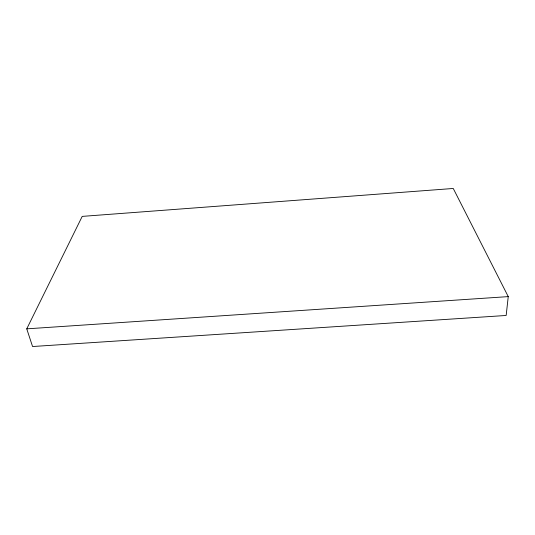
<?xml version="1.0" encoding="UTF-8"?>
<svg xmlns="http://www.w3.org/2000/svg" width="535" height="535" viewBox="0 0 535 535"><rect width="100%" height="100%" fill="white"/><g stroke="black" fill="none" stroke-linecap="round" stroke-linejoin="round"><path stroke-width="0.8" d="M508.25 296.611L506.163 315.469L32.561 346.526L26.75 328.844L82.216 216.387L453.252 188.474L508.25 296.611L26.75 328.844"/></g></svg>
